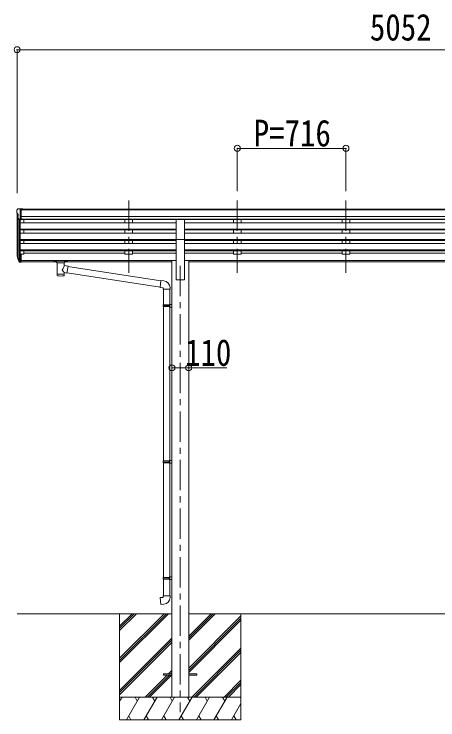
# Model space of a CAD drawing. Units: millimetres at full size, sheet at 1:40; some dimension numbers follow another scale. Extents: x -11243 to 11243, y -7760 to 7760.
# Drawn here: x 2377 to 5172, y -5083 to -431 of the extents above; entities that cross this region are included whole.
import ezdxf
from ezdxf.enums import TextEntityAlignment as Align

# ---------------------------------------------------------------- set-up
doc = ezdxf.new("R2010")
doc.units = ezdxf.units.MM
doc.header["$LTSCALE"] = 40
doc.header["$PDMODE"] = 32
doc.header["$PDSIZE"] = 40
doc.linetypes.add('CHAIN1', pattern=[8, 5, -1, 1, -1])
for name, color, linetype, lineweight in [('0-0_0', 7, 'Continuous', 9), ('0-1_本体', 5, 'CHAIN1', 9), ('0-3_ELV2', 4, 'Continuous', 9), ('0-6_OTH_LINE', 6, 'Continuous', 9), ('0-9_OUTLINE', 7, 'Continuous', 9)]:
    doc.layers.add(name, color=color, linetype=linetype, lineweight=lineweight)
doc.styles.add('ＭＳ ゴシック', font='')
doc.styles.get('ＭＳ ゴシック').set_extended_font_data('MS Gothic')

msp = doc.modelspace()

# ---------------------------------------------------------------- linework, layer by layer
at = {"layer": '0-0_0'}
for p, q in [((2397.43, -4383.12), (3418.23, -4383.12)), ((3073.43, -4383.12), (3073.43, -5083.12)), ((3073.43, -4677.29), (3367.61, -4383.12)), ((3073.43, -4691.44), (3381.76, -4383.12)), ((3073.43, -4705.58), (3395.9, -4383.12)), ((3073.43, -4493.45), (3183.77, -4383.12)), ((3073.43, -4479.31), (3169.62, -4383.12)), ((3073.43, -4465.16), (3155.48, -4383.12)), ((3528.63, -4558.75), (3704.27, -4383.12)), ((3528.63, -4544.6), (3690.12, -4383.12)), ((3528.63, -4530.46), (3675.98, -4383.12)), ((3528.63, -4383.12), (6318.23, -4383.12)), ((3528.63, -4742.59), (3873.43, -4397.8)), ((3528.63, -4756.73), (3873.43, -4411.94)), ((3873.43, -4383.12), (3873.43, -5083.12)), ((3528.63, -4770.88), (3873.43, -4426.08)), ((3073.43, -4889.42), (3418.23, -4544.63)), ((3073.43, -4903.57), (3418.23, -4558.77)), ((3073.43, -4917.71), (3418.23, -4572.91)), ((3550.24, -4933.12), (3873.43, -4609.93)), ((3564.39, -4933.12), (3873.43, -4624.07)), ((3578.53, -4933.12), (3873.43, -4638.21)), ((3241.88, -4933.12), (3387.38, -4787.62)), ((3256.02, -4933.12), (3401.52, -4787.62)), ((3270.16, -4933.12), (3415.66, -4787.62)), ((3396.38, -4778.62), (3418.23, -4756.76)), ((3410.52, -4778.62), (3418.23, -4770.9)), ((3762.38, -4933.12), (3873.43, -4822.06)), ((3776.52, -4933.12), (3873.43, -4836.2)), ((3790.66, -4933.12), (3873.43, -4850.34)), ((3873.43, -4933.12), (3073.43, -4933.12)), ((3073.43, -4960.62), (3089.31, -4933.12)), ((3118.18, -5083.12), (3204.78, -4933.12)), ((3189.78, -4959.1), (3174.78, -4933.12)), ((3233.65, -5083.12), (3320.25, -4933.12)), ((3305.25, -4959.1), (3290.25, -4933.12)), ((3349.12, -5083.12), (3435.72, -4933.12)), ((3420.72, -4959.1), (3405.72, -4933.12)), ((3464.59, -5083.12), (3551.19, -4933.12)), ((3536.19, -4959.1), (3521.19, -4933.12)), ((3580.06, -5083.12), (3666.66, -4933.12)), ((3651.66, -4959.1), (3636.66, -4933.12)), ((3695.53, -5083.12), (3782.13, -4933.12)), ((3752.13, -4933.12), (3767.13, -4959.1)), ((3811, -5083.12), (3873.43, -4974.98)), ((3867.6, -4933.12), (3873.43, -4943.22)), ((3133.18, -5057.14), (3148.18, -5083.12)), ((3248.65, -5057.14), (3263.65, -5083.12)), ((3364.12, -5057.14), (3379.12, -5083.12)), ((3479.59, -5057.14), (3494.59, -5083.12)), ((3595.06, -5057.14), (3610.06, -5083.12)), ((3710.53, -5057.14), (3725.53, -5083.12)), ((3826, -5057.14), (3841, -5083.12)), ((3073.43, -5083.12), (3873.43, -5083.12))]:
    msp.add_line(p, q, dxfattribs=at)
at = {"layer": '0-1_本体'}
for p, q in [((3133.43, -1658.71), (3133.43, -2136.23)), ((3133.43, -1658.71), (3133.43, -2136.23)), ((3849.43, -1658.71), (3849.43, -2136.23)), ((3849.43, -1658.71), (3849.43, -2136.23)), ((4565.43, -1658.71), (4565.43, -2136.23)), ((4565.43, -1658.71), (4565.43, -2136.23)), ((3473.43, -2089.55), (3473.43, -5033.12))]:
    msp.add_line(p, q, dxfattribs=at)
at = {"layer": '0-3_ELV2'}
for p, q in [((2402.34, -1715.03), (2398.28, -1720.83)), ((2405.43, -1714.46), (2403.1, -1714.6)), ((2405.43, -1714.46), (2423.93, -1714.46)), ((2417.43, -1787.44), (2417.43, -1714.46)), ((2423.93, -1714.46), (2433.93, -1714.55)), ((2423.93, -1786.44), (2423.93, -1714.46)), ((7422.93, -1716.06), (2423.93, -1716.06)), ((2433.93, -1716.06), (2433.93, -1714.55)), ((2395.43, -1723.83), (2395.43, -1724.46)), ((2397.43, -1745.03), (2397.43, -2011.48)), ((2397.97, -1745.64), (2403.28, -1748.71)), ((2403.43, -1748.97), (2403.43, -1765.25)), ((7422.93, -1721.28), (2423.93, -1721.28)), ((7422.93, -1764.81), (2423.93, -1764.81)), ((2409.81, -1785.63), (2400.81, -1770.04)), ((2402.41, -1772.81), (2402.41, -2038.19)), ((2411.44, -1786.97), (2411.43, -2056.62)), ((2417.43, -1787.44), (2412.23, -1787.13)), ((2423.93, -1786.44), (2417.43, -1786.44)), ((2417.43, -1787.44), (2417.43, -2011.84)), ((2417.43, -1806.36), (3445.93, -1806.36)), ((7422.93, -1782.66), (2423.93, -1782.66)), ((3445.93, -1785.91), (2423.93, -1785.91)), ((2442.43, -1785.91), (2442.43, -1806.36)), ((3108.43, -1785.91), (3108.43, -1806.36)), ((3158.43, -1785.91), (3158.43, -1806.36)), ((3445.93, -1916.89), (3445.93, -1785.09)), ((3445.93, -1785.09), (3500.93, -1785.09)), ((3500.93, -1916.89), (3500.93, -1785.09)), ((6345.93, -1785.91), (3500.93, -1785.91)), ((6345.93, -1806.36), (3500.93, -1806.36)), ((3824.43, -1785.91), (3824.43, -1806.36)), ((3874.43, -1785.91), (3874.43, -1806.36)), ((4540.43, -1785.91), (4540.43, -1806.36)), ((4590.43, -1785.91), (4590.43, -1806.36)), ((2417.43, -1848.24), (3445.93, -1848.24)), ((2417.43, -1849.74), (3445.93, -1849.74)), ((2417.43, -1854.05), (3445.93, -1854.05)), ((2442.43, -1854.05), (2442.43, -1874.86)), ((3108.43, -1854.05), (3108.43, -1874.86)), ((3158.43, -1854.05), (3158.43, -1874.86)), ((6345.93, -1848.24), (3500.93, -1848.24)), ((6345.93, -1849.74), (3500.93, -1849.74)), ((6345.93, -1854.05), (3500.93, -1854.05)), ((3824.43, -1854.05), (3824.43, -1874.86)), ((3874.43, -1854.05), (3874.43, -1874.86)), ((4540.43, -1854.05), (4540.43, -1874.86)), ((4590.43, -1854.05), (4590.43, -1874.86)), ((2417.43, -1874.86), (3445.93, -1874.86)), ((6345.93, -1874.86), (3500.93, -1874.86)), ((2417.43, -1916.73), (3445.93, -1916.73)), ((2417.43, -1918.23), (3445.93, -1918.23)), ((2417.43, -1922.55), (3445.93, -1922.55)), ((2417.43, -1943.35), (3445.93, -1943.35)), ((2442.43, -1943.35), (2442.43, -1922.55)), ((3108.43, -1922.55), (3108.43, -1943.35)), ((3158.43, -1922.55), (3158.43, -1943.35)), ((3445.93, -1916.89), (3445.93, -2183.12)), ((3445.93, -1916.89), (3500.93, -1916.89)), ((6345.93, -1916.73), (3500.93, -1916.73)), ((3500.93, -1916.89), (3500.93, -2183.12)), ((6345.93, -1918.23), (3500.93, -1918.23)), ((6345.93, -1922.55), (3500.93, -1922.55)), ((6345.93, -1943.35), (3500.93, -1943.35)), ((3824.43, -1922.55), (3824.43, -1943.35)), ((3874.43, -1922.55), (3874.43, -1943.35)), ((4540.43, -1922.55), (4540.43, -1943.35)), ((4590.43, -1922.55), (4590.43, -1943.35)), ((2417.43, -1985.23), (3445.93, -1985.23)), ((2417.43, -1986.72), (3445.93, -1986.72)), ((2417.43, -1991.04), (3445.93, -1991.04)), ((2442.43, -1991.04), (2442.43, -2012.47)), ((3108.43, -1991.04), (3108.43, -2012.47)), ((3158.43, -1991.04), (3158.43, -2012.47)), ((6345.93, -1985.23), (3500.93, -1985.23)), ((6345.93, -1986.72), (3500.93, -1986.72)), ((6345.93, -1991.04), (3500.93, -1991.04)), ((3824.43, -1991.04), (3824.43, -2012.47)), ((3874.43, -1991.04), (3874.43, -2012.47)), ((4540.43, -1991.04), (4540.43, -2012.47)), ((4590.43, -1991.04), (4590.43, -2012.47)), ((2398.53, -2026.03), (2402.41, -2033.98)), ((2399.13, -2024.65), (2402.41, -2031.72)), ((2400.84, -2037.31), (2401.18, -2041.71)), ((2401.18, -2041.71), (2409.99, -2065.26)), ((2401.8, -2041.15), (2409.99, -2057.32)), ((2411, -2056.19), (2403.24, -2040.79)), ((2417.43, -2011.84), (2417.43, -2066.61)), ((2423.93, -2011.84), (2417.43, -2011.84)), ((2423.93, -2011.84), (2423.93, -2065.87)), ((2442.43, -2012.47), (2423.93, -2012.47)), ((2442.43, -2007.53), (3108.43, -2007.53)), ((3158.43, -2012.47), (3108.43, -2012.47)), ((3158.43, -2007.53), (3445.93, -2007.53)), ((3824.43, -2007.53), (3500.93, -2007.53)), ((3874.43, -2012.47), (3824.43, -2012.47)), ((4540.43, -2007.53), (3874.43, -2007.53)), ((4590.43, -2012.47), (4540.43, -2012.47)), ((5256.43, -2007.53), (4590.43, -2007.53)), ((2417.43, -2056.87), (2412.3, -2056.87)), ((2417.43, -2058.68), (2412.59, -2058.68)), ((2417.43, -2066.61), (2412.59, -2066.61)), ((2423.93, -2051.97), (2417.43, -2051.97)), ((2423.93, -2056.85), (2417.43, -2056.85)), ((2423.93, -2065.87), (2417.43, -2065.87)), ((2423.93, -2054.54), (3418.23, -2054.54)), ((2423.93, -2055.94), (3418.23, -2055.94)), ((2657.93, -2063.63), (2423.93, -2063.63)), ((3418.23, -2063.63), (2711.93, -2063.63)), ((3418.23, -2054.12), (3418.23, -4933.12)), ((3418.23, -2054.12), (3445.93, -2054.12)), ((3528.63, -2054.12), (3500.93, -2054.12)), ((3528.63, -2054.12), (3528.63, -4933.12)), ((6318.23, -2054.54), (3528.63, -2054.54)), ((6318.23, -2055.94), (3528.63, -2055.94)), ((6318.23, -2063.63), (3528.63, -2063.63)), ((3445.93, -2183.12), (3500.93, -2183.12)), ((3363.43, -4778.62), (3418.23, -4778.62)), ((3528.63, -4778.62), (3583.43, -4778.62)), ((3528.63, -4787.62), (3583.43, -4787.62)), ((3583.43, -4778.62), (3583.43, -4787.62))]:
    msp.add_line(p, q, dxfattribs=at)
msp.add_lwpolyline([(3363.43, -4778.62), (3363.43, -4787.62), (3418.23, -4787.62)], dxfattribs=at)
for centre, radius, start, end in [((2398.43, -1723.83), 3, 93, 180), ((2403.16, -1715.6), 1, 93.5, 145), ((2597.43, -1724.46), 202, 180, 184.94904), ((2402.34, -1741.27), 6.18, 185.7035, 224.99897), ((2403.41, -1768.54), 3, 94.7167, 210), ((2403.13, -1765.25), 0.3, 274.7167, 0), ((2403.13, -1748.97), 0.3, 0, 60), ((2412.41, -1784.13), 3, 210, 266.5), ((2426.62, -2016.91), 29.53, 186.50806, 197.98144), ((2428.02, -2015.16), 30.41, 187.1552, 198.19734)]:
    msp.add_arc(centre, radius, start, end, dxfattribs=at)
for centre, major_axis, ratio, start_param, end_param in [((2486.09, -2017.35), (-89.06, 1.43), 0.57596, 6.1962358, 6.3678173), ((2485.3, -2010.67), (87.93, 4.42), 0.541684, 3.0659337, 3.2228513), ((2402.15, -2037.31), (1.3, 0), 0.90356, 1.3700892, 3.347195), ((2488.07, -2021.11), (-89.07, 0), 0.90356, 0.2056023, 0.2515348), ((2487.35, -2017.25), (-88.05, 0), 0.90356, 0.2662965, 0.3003836), ((2412.59, -2055.97), (-3, 0), 0.90356, 0.5235988, 1.5707963), ((2412.59, -2063.9), (3, 0), 0.90356, 3.6651914, 4.712389), ((2412.3, -2055.52), (-1.5, 0), 0.90356, 0.5235988, 1.5707963)]:
    msp.add_ellipse(centre, major_axis=major_axis, ratio=ratio, start_param=start_param, end_param=end_param, dxfattribs=at)
at = {"layer": '0-6_OTH_LINE'}
for p, q in [((2397.43, -666.06), (2397.43, -1611.47)), ((2397.43, -666.06), (7449.43, -666.06)), ((3849.43, -1316.06), (3849.43, -1598.52)), ((3849.43, -1316.06), (4565.43, -1316.06)), ((4565.43, -1316.06), (4565.43, -1598.52)), ((3418.23, -2762.67), (3528.63, -2762.67))]:
    msp.add_line(p, q, dxfattribs=at)
at = {"layer": '0-6_OTH_LINE', "lineweight": 18}
msp.add_line((3528.63, -2762.67), (3780.32, -2762.67), dxfattribs=at)
at = {"layer": '0-6_OTH_LINE'}
for p in [(2397.43, -666.06), (3849.43, -1316.06), (4565.43, -1316.06), (3418.23, -2762.67), (3528.63, -2762.67)]:
    msp.add_point(p, dxfattribs=at)
at = {"layer": '0-9_OUTLINE'}
for p, q in [((2641.43, -2056.72), (2641.43, -2062.47)), ((2643.43, -2056.05), (2726.43, -2056.05)), ((2643.43, -2058.23), (2726.43, -2058.23)), ((2643.43, -2063.14), (2657.93, -2063.14)), ((2657.93, -2068.78), (2657.93, -2062.24)), ((2662.03, -2069.7), (2662.02, -2155.14)), ((2707.83, -2088.45), (2707.83, -2069.7)), ((2733.05, -2092.35), (2707.83, -2088.44)), ((2711.93, -2068.78), (2711.93, -2062.24)), ((2711.93, -2063.14), (2726.43, -2063.14)), ((2733.05, -2092.35), (2726.03, -2137.61)), ((2728.43, -2056.72), (2728.43, -2062.47)), ((2707.85, -2155.14), (2707.83, -2134.48)), ((2707.83, -2134.79), (2726.03, -2137.61)), ((3340.37, -2231.14), (2726.3, -2135.87)), ((3344.04, -2189.2), (2732.74, -2094.37)), ((3365.05, -2189.08), (3344.21, -2187.26)), ((3360.12, -2244.83), (3406.12, -2244.83)), ((3362.23, -2246.46), (3362.23, -2347.18)), ((3404.23, -2246.46), (3404.23, -2344.63)), ((3406.12, -2244.83), (3406.12, -2233.91)), ((3360.23, -2349.18), (3361.23, -2347.18)), ((3360.23, -2349.18), (3404.23, -2349.18)), ((3360.23, -2349.18), (3360.23, -2357.18)), ((3360.23, -2357.18), (3404.23, -2357.18)), ((3360.23, -2357.18), (3361.23, -2359.18)), ((3361.23, -2347.18), (3404.23, -2347.18)), ((3361.23, -2359.18), (3404.23, -2359.18)), ((3362.23, -2359.18), (3362.23, -3375.87)), ((3399.76, -2349.18), (3399.33, -2347.18)), ((3402.23, -2344.68), (3418.23, -2344.21)), ((3402.23, -2346.68), (3402.23, -2344.68)), ((3402.23, -2346.68), (3404.23, -2346.68)), ((3402.23, -2361.68), (3402.23, -2359.68)), ((3402.23, -2361.68), (3418.23, -2362.15)), ((3404.23, -2361.74), (3404.23, -3373.31)), ((3418.23, -2344.21), (3418.23, -2362.15)), ((3360.23, -3377.87), (3361.23, -3375.87)), ((3360.23, -3377.87), (3404.23, -3377.87)), ((3360.23, -3377.87), (3360.23, -3385.87)), ((3360.23, -3385.87), (3404.23, -3385.87)), ((3360.23, -3385.87), (3361.23, -3387.87)), ((3361.23, -3375.87), (3404.23, -3375.87)), ((3361.23, -3387.87), (3404.23, -3387.87)), ((3362.23, -3387.87), (3362.23, -4143.56)), ((3399.76, -3377.87), (3399.33, -3375.87)), ((3402.23, -3373.37), (3418.23, -3372.9)), ((3402.23, -3375.37), (3402.23, -3373.37)), ((3402.23, -3375.37), (3404.23, -3375.37)), ((3402.23, -3390.37), (3402.23, -3388.37)), ((3402.23, -3390.37), (3418.23, -3390.84)), ((3404.23, -3390.43), (3404.23, -4141)), ((3418.23, -3372.9), (3418.23, -3390.84)), ((3360.23, -4145.56), (3361.23, -4143.56)), ((3360.23, -4145.56), (3404.23, -4145.56)), ((3360.23, -4145.56), (3360.23, -4153.56)), ((3360.23, -4153.56), (3404.23, -4153.56)), ((3360.23, -4153.56), (3361.23, -4155.56)), ((3361.23, -4143.56), (3404.23, -4143.56)), ((3361.23, -4155.56), (3404.23, -4155.56)), ((3362.23, -4155.56), (3362.23, -4265.56)), ((3399.76, -4145.56), (3399.33, -4143.56)), ((3402.23, -4141.06), (3418.23, -4140.59)), ((3402.23, -4143.06), (3402.23, -4141.06)), ((3402.23, -4143.06), (3404.23, -4143.06)), ((3402.23, -4158.06), (3402.23, -4156.06)), ((3402.23, -4158.06), (3418.23, -4158.53)), ((3404.23, -4158.12), (3404.23, -4265.56)), ((3418.23, -4140.59), (3418.23, -4158.53)), ((3360.23, -4265.56), (3406.23, -4265.56)), ((3360.23, -4275.56), (3360.23, -4265.56)), ((3406.23, -4265.56), (3406.23, -4276.48))]:
    msp.add_line(p, q, dxfattribs=at)
for points in [[(2641.43, -2056.72), (2641.47, -2056.52), (2641.56, -2056.38), (2641.65, -2056.29), (2641.75, -2056.23), (2641.88, -2056.18), (2642.17, -2056.12), (2642.66, -2056.08), (2643.2, -2056.06), (2643.43, -2056.05)], [(2641.43, -2062.47), (2641.47, -2062.67), (2641.56, -2062.81), (2641.65, -2062.9), (2641.75, -2062.96), (2641.88, -2063.01), (2642.17, -2063.07), (2642.66, -2063.12), (2643.2, -2063.14), (2643.43, -2063.14)], [(2726.43, -2056.05), (2726.79, -2056.06), (2727.32, -2056.08), (2727.77, -2056.13), (2728.07, -2056.21), (2728.24, -2056.31), (2728.36, -2056.45), (2728.43, -2056.63), (2728.43, -2056.72)], [(2726.43, -2063.14), (2726.79, -2063.13), (2727.32, -2063.11), (2727.77, -2063.06), (2728.07, -2062.98), (2728.24, -2062.88), (2728.36, -2062.74), (2728.43, -2062.56), (2728.43, -2062.47)], [(3344.21, -2187.26), (3340.2, -2233.08), (3360.12, -2234.83), (3360.12, -2244.83)], [(3399.76, -2349.18), (3399.76, -2357.18), (3399.33, -2359.18)], [(3402.23, -2359.68), (3404.23, -2359.68), (3404.23, -2346.68)], [(3399.76, -3377.87), (3399.76, -3385.87), (3399.33, -3387.87)], [(3402.23, -3388.37), (3404.23, -3388.37), (3404.23, -3375.37)], [(3399.76, -4145.56), (3399.76, -4153.56), (3399.33, -4155.56)], [(3402.23, -4156.06), (3404.23, -4156.06), (3404.23, -4143.06)], [(3365.16, -4321.3), (3344.32, -4323.13), (3340.31, -4277.3), (3360.23, -4275.56)]]:
    msp.add_lwpolyline(points, dxfattribs=at)
for centre, start, end in [((3361.12, -2233.91), 0, 85), ((3361.23, -4276.48), 275, 0)]:
    msp.add_arc(centre, 45, start, end, dxfattribs=at)
for centre, major_axis, ratio, start_param, end_param in [((2643.43, -2058.45), (2, 0), 0.109601, 3.1415927, 4.712389), ((2684.93, -2068.7), (27.06, 0), 0.069685, 3.1415927, 6.2831853), ((2684.93, -2062.24), (27, 0), 0.070066, 6.2831853, 9.424778), ((2684.93, -2114.98), (-22.81, -26.62), 0.234429, 1.6855472, 3.1268519), ((2695.93, -2066.22), (16, 0), 0.361356, 6.2636979, 6.2831853), ((2726.43, -2058.45), (2, 0), 0.109601, 4.712389, 6.2831853), ((2687.49, -2112.34), (20.32, -22.25), 0.045535, 0.0389954, 1.3075346), ((2684.93, -2155.14), (22.92, 0), 0.101955, 3.1415499, 6.2833984), ((2684.93, -2142.7), (22.91, 0), 0.122865, 3.1415927, 6.2831853)]:
    msp.add_ellipse(centre, major_axis=major_axis, ratio=ratio, start_param=start_param, end_param=end_param, dxfattribs=at)

# ---------------------------------------------------------------- texts
at = {"layer": '0-6_OTH_LINE', "color": 7, "style": 'ＭＳ ゴシック', "width": 0.85}
for s, p in [('5052', (4723.43, -658.06)), ('P=716', (3957.43, -1356.06)), ('110', (3504.91, -2802.5))]:
    msp.add_text(s, height=176, dxfattribs=at).set_placement(p, align=Align.BOTTOM_LEFT)

doc.saveas('drawing.dxf')
